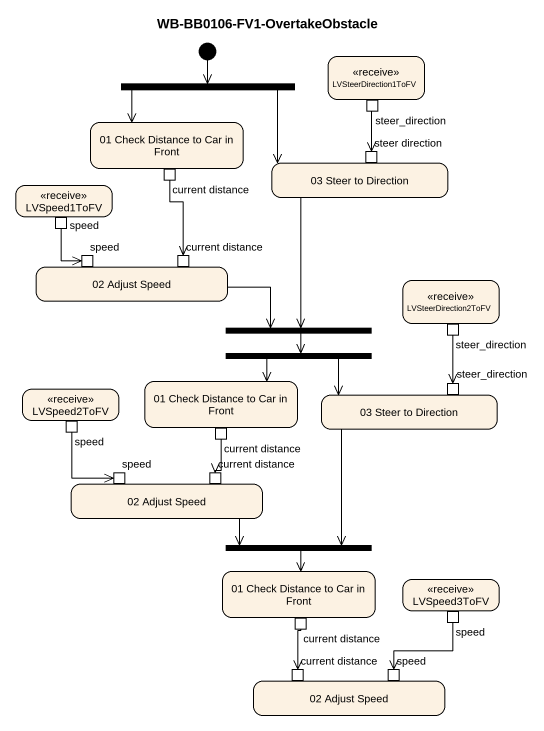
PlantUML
@startuml
title WB-BB0106-FV1-OvertakeObstacle
hide empty description
state fork1 <<fork>>
state LVSteerDirection1ToFV <<receive>> {
  state steer_direction <<outputPin>>
}
state "01 Check Distance to Car in Front" as s01_Check_Distance_to_Car_in {
  state "current distance" as current_distance <<outputPin>>
}
state "03 Steer to Direction" as s03_Steer_to_Direction {
  state "steer direction" as steer_direction_2 <<inputPin>>
}
state LVSpeed1ToFV <<receive>> {
  state speed <<outputPin>>
}
state "02 Adjust Speed" as s02_Adjust_Speed {
  state "speed" as speed_2 <<inputPin>>
  state "current distance" as current_distance_2 <<inputPin>>
}
state LVSteerDirection2ToFV <<receive>> {
  state "steer_direction" as steer_direction_3 <<outputPin>>
}
state fork2 <<join>>
state LVSpeed2ToFV <<receive>> {
  state "speed" as speed_3 <<outputPin>>
}
state "01 Check Distance to Car in Front" as s01_Check_Distance_to_Car_in_2 {
  state "current distance" as current_distance_3 <<outputPin>>
}
state fork3 <<fork>>
state "03 Steer to Direction" as s03_Steer_to_Direction_2 {
  state "steer_direction" as steer_direction_4 <<inputPin>>
}
state "02 Adjust Speed" as s02_Adjust_Speed_2 {
  state "speed" as speed_4 <<inputPin>>
  state "current distance" as current_distance_4 <<inputPin>>
}
state fork4 <<join>>
state "01 Check Distance to Car in Front" as s01_Check_Distance_to_Car_in_3 {
  state "current distance" as current_distance_5 <<outputPin>>
}
state LVSpeed3ToFV <<receive>> {
  state "speed" as speed_5 <<outputPin>>
}
state "02 Adjust Speed" as s02_Adjust_Speed_3 {
  state "current distance" as current_distance_6 <<inputPin>>
  state "speed" as speed_6 <<inputPin>>
}
[*] --> fork1
fork1 --> s01_Check_Distance_to_Car_in
fork1 --> s03_Steer_to_Direction
steer_direction --> steer_direction_2
current_distance --> current_distance_2
s03_Steer_to_Direction --> fork2
speed --> speed_2
s02_Adjust_Speed -right-> fork2
fork2 --> fork3
steer_direction_3 --> steer_direction_4
fork3 --> s01_Check_Distance_to_Car_in_2
fork3 -right-> s03_Steer_to_Direction_2
speed_3 --> speed_4
current_distance_3 --> current_distance_4
s03_Steer_to_Direction_2 --> fork4
s02_Adjust_Speed_2 -right-> fork4
fork4 --> s01_Check_Distance_to_Car_in_3
speed_5 --> speed_6
current_distance_5 --> current_distance_6
@enduml
